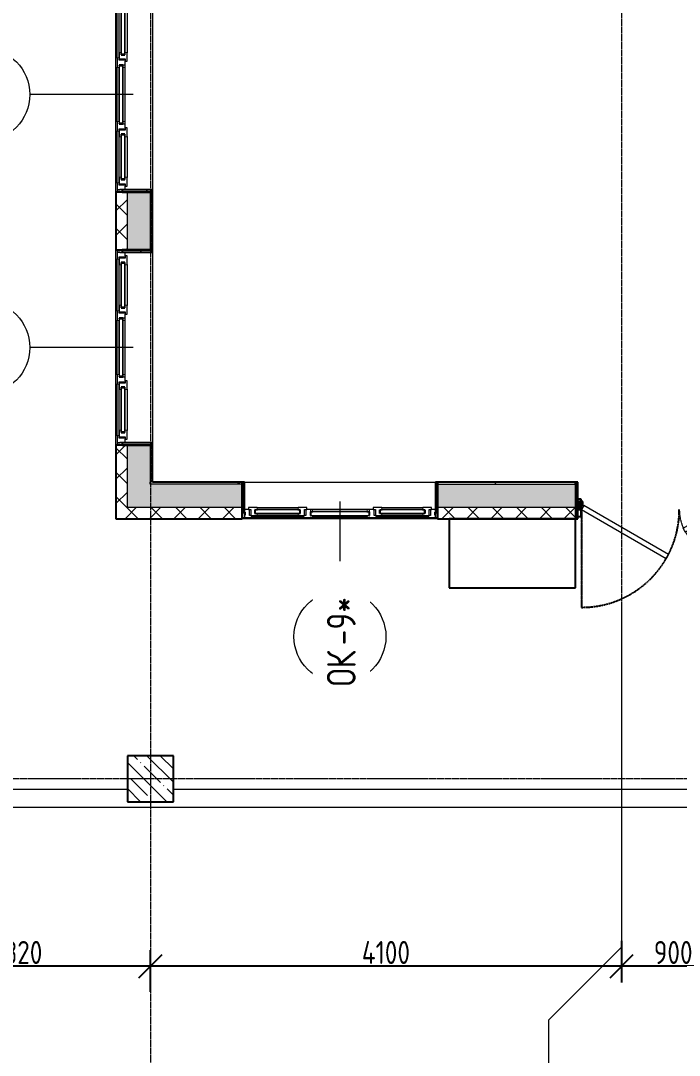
# Model space of a CAD drawing. Header units: millimetres. Extents: x -11854 to 4360091, y -19344 to 4989148.
# Drawn here: x 1549 to 7281, y -2743 to 6255 of the extents above; entities that cross this region are included whole.
import ezdxf

# ---------------------------------------------------------------- set-up
doc = ezdxf.new("R2010")
doc.units = ezdxf.units.MM
doc.linetypes.add('Линия сетки', pattern=[22.225, 12.7, -3.175, 3.175, -3.175])
doc.linetypes.add('Штрих', pattern=[6.35, 3.175, -3.175])
doc.layers.get('0').update_dxf_attribs({"color": 254})
doc.layers.get('Defpoints').update_dxf_attribs({"color": 254})
for name, color, linetype, lineweight in [('A-ANNO-DIMS', 254, 'Continuous', 9), ('A-DOOR', 254, 'Continuous', 9), ('A-DOOR-FRAM', 254, 'Continuous', 18), ('A-GLAZ', 254, 'Continuous', 9), ('A-GLAZ-CWMG', 254, 'Continuous', 9), ('A-GLAZ-IDEN', 254, 'Continuous', 9), ('A-WALL', 254, 'Continuous', 9), ('S-GRID', 254, 'Continuous', 9)]:
    doc.layers.add(name, color=color, linetype=linetype, lineweight=lineweight)
doc.layers.add('кр', color=1, linetype='Continuous')
doc.styles.add('ISOCPEUR', font='isocpeur.ttf', dxfattribs={"width": 0.8, "height": 200})
doc.styles.add('ISOCPEUR_1', font='isocpeur.ttf', dxfattribs={"width": 0.8, "height": 250})
doc.dimstyles.new('2_0_мм_ISOCPEUR_1', dxfattribs={"dimscale": 304.8, "dimtxt": 199.196235, "dimasz": 0.656168, "dimexe": 0.459318, "dimexo": 0.625, "dimgap": 0.065617, "dimtad": 1, "dimdec": 0, "dimtxsty": 'ISOCPEUR', "dimblk1": 'OBLIQUE', "dimblk2": 'OBLIQUE', "dimsah": 1, "dimcen": 2.5, "dimdle": 0.164042, "dimazin": 3, "dimtfac": 1, "dimtix": 1, "dimtmove": 1, "dimatfit": 3, "dimfxl": 0.787402, "dimfxlon": 1, "dimtvp": 1, "dimarcsym": 2})
pattern_1 = [(135, (23409.34, 513535.32), (-106.066017, -106.066017), []), (225, (23409.34, 513535.32), (106.066017, -106.066017), [])]
pattern_2 = [(140, (23409.34, 513535.3), (63.7558, 728.7365), [76.2, -838.2]), (85, (23409.34, 513535.3), (-764.2276, -140.9716), [60.96, -670.56]), (190.451, (23414.65, 513596.05), (-700.46675, 587.77), [64.76, -712.36]), (136.184, (23206.1, 513535.3), (168.171, 1084.3162), [114.3, -1257.3]), (186.636, (23220.2, 513625.7), (-989.7098, 949.61), [97.14, -1068.54]), (81.184, (23206.1, 513535.3), (-989.7012, 949.6206), [91.44, -1005.84]), (111, (23256.94, 513636.9), (409.0606, 606.4579), [76.2, -838.2]), (56, (23256.94, 513636.9), (-736.7529, 247.2083), [60.96, -670.56]), (161.451, (23291, 513687.46), (-327.6855, 853.66825), [64.76, -712.36]), (127.5, (23409.34, 513535.32), (-338.22012, 12.3547), [6.706, -655.726, 6.706, -674.014, -673.1]), (127.5, (23409.34, 513535.32), (-338.22012, 12.3547), [-1343.152, 6.706, -666.394]), (97.5, (23409.34, 513535.32), (-400.72213, 267.27887), [6.706, -381.406, 6.706, -640.486, -256.54]), (97.5, (23409.34, 513535.32), (-400.72213, 267.27887), [-1035.304, 6.706, -249.834]), (57.5, (23409.34, 513308.76), (22.91534, 542.36333), [6.706, -247.294, 6.706, -1837.334]), (57.5, (23409.34, 513308.76), (22.91534, 542.36333), [-260.706, -785.774, 6.706, -1044.854]), (47.5, (23409.34, 513207.16), (-101.7071, 592.51696), [6.706, -323.494, 6.706, -1266.342]), (47.5, (23409.34, 513207.16), (-101.7071, 592.51696), [-336.906, -519.582, 6.706, -740.054])]
pattern_3 = [(90, (23409.34, 513535.32), (-101.6, 406.4), [33.528, -271.272, 33.528, -271.272, -1625.6]), (90, (23409.34, 513535.32), (-101.6, 406.4), [-609.6, 33.528, -576.072, 33.528, -271.272, -711.2]), (90, (23409.34, 513535.32), (-101.6, 406.4), [-1524, 33.528, -169.672, 33.528, -474.472]), (210, (23358.54, 513687.72), (-301.152724, -291.188181), [33.528, -271.272, 33.528, -1896.872]), (210, (23358.54, 513687.72), (-301.152724, -291.188181), [-338.328, -271.272, 33.528, -576.072, -1016]), (210, (23358.54, 513687.72), (-301.152724, -291.188181), [-1219.2, 33.528, -271.272, 33.528, -677.672]), (210, (23358.54, 513687.72), (-301.152724, -291.188181), [-1557.528, -169.672, 33.528, -474.472]), (330, (23155.34, 513738.52), (402.752724, -115.211819), [33.528, -271.272, 33.528, -1896.872]), (330, (23155.34, 513738.52), (402.752724, -115.211819), [-338.328, -271.272, 33.528, -576.072, -1016]), (330, (23155.34, 513738.52), (402.752724, -115.211819), [-1219.2, 33.528, -271.272, 33.528, -677.672]), (330, (23155.34, 513738.52), (402.752724, -115.211819), [-1557.528, -169.672, 33.528, -474.472])]

# ---------------------------------------------------------------- blocks, each defined once
blk = doc.blocks.new('BIMLIB_Окно_Трехстворчатое_Wintech_СФрамугойСнизу_ГОСТ30674-99 - 1700Х1800-7434254-1Г')
at = {"layer": 'A-GLAZ'}
for p, q in [((-705, 140), (-725, 140)), ((-705, 95), (-705, 140)), ((-644.8, 140), (-190.9, 140)), ((-193.7, 123.5), (-642, 123.5)), ((-596.8, 121.5), (-238.9, 121.5)), ((-594, 105), (-241.7, 105)), ((-112.5, 140), (362.5, 140)), ((359.7, 123.5), (-109.7, 123.5)), ((440.9, 140), (894.8, 140)), ((892, 123.5), (443.7, 123.5)), ((488.9, 121.5), (846.8, 121.5)), ((491.7, 105), (844, 105)), ((975, 140), (955, 140)), ((955, 140), (955, 95)), ((-238.9, 51.5), (-596.8, 51.5)), ((-594, 69), (-241.7, 69)), ((-112.5, 70), (362.5, 70)), ((-109.7, 87.5), (359.7, 87.5)), ((846.8, 51.5), (488.9, 51.5)), ((491.7, 69), (844, 69))]:
    blk.add_line(p, q, dxfattribs=at)
at = {"layer": 'A-GLAZ', "lineweight": 18}
for p, q in [((-705, 140), (-705, 117)), ((-644.8, 140), (-705, 140)), ((-705, 117), (-699.5, 117)), ((-699.5, 93), (-705, 93)), ((-699.5, 117), (-699.5, 93)), ((-663, 70), (-663, 121.5)), ((-663, 121.5), (-651, 121.5)), ((-596.8, 121.5), (-651, 121.5)), ((-651, 121.5), (-651, 70)), ((-642, 123.5), (-644.8, 140)), ((-642, 121.5), (-642, 123.5)), ((-615, 71), (-615, 103)), ((-615, 103), (-594, 103)), ((-223.2, 103), (-612.5, 103)), ((-612.5, 103), (-612.5, 71)), ((-594, 105), (-596.8, 121.5)), ((-594, 103), (-594, 105)), ((-238.9, 121.5), (-241.7, 105)), ((-241.7, 105), (-241.7, 103)), ((-241.7, 103), (-220.7, 103)), ((-184.7, 121.5), (-238.9, 121.5)), ((-223.2, 71), (-223.2, 103)), ((-220.7, 103), (-220.7, 71)), ((-190.9, 140), (-193.7, 123.5)), ((-193.7, 123.5), (-193.7, 121.5)), ((-112.5, 140), (-190.9, 140)), ((-184.7, 70), (-184.7, 121.5)), ((-184.7, 121.5), (-172.7, 121.5)), ((-172.7, 121.5), (-172.7, 70)), ((378.2, 121.5), (-128.2, 121.5)), ((-128.2, 121.5), (-128.2, 89.5)), ((-109.7, 123.5), (-112.5, 140)), ((-109.7, 121.5), (-109.7, 123.5)), ((362.5, 140), (359.7, 123.5)), ((359.7, 123.5), (359.7, 121.5)), ((440.9, 140), (362.5, 140)), ((378.2, 89.5), (378.2, 121.5)), ((422.7, 70), (422.7, 121.5)), ((422.7, 121.5), (434.7, 121.5)), ((488.9, 121.5), (434.7, 121.5)), ((434.7, 121.5), (434.7, 70)), ((443.7, 123.5), (440.9, 140)), ((443.7, 121.5), (443.7, 123.5)), ((470.7, 71), (470.7, 103)), ((470.7, 103), (491.7, 103)), ((862.5, 103), (473.2, 103)), ((473.2, 103), (473.2, 71)), ((491.7, 105), (488.9, 121.5)), ((491.7, 103), (491.7, 105)), ((846.8, 121.5), (844, 105)), ((844, 105), (844, 103)), ((844, 103), (865, 103)), ((901, 121.5), (846.8, 121.5)), ((862.5, 71), (862.5, 103)), ((865, 103), (865, 71)), ((894.8, 140), (892, 123.5)), ((892, 123.5), (892, 121.5)), ((955, 140), (894.8, 140)), ((901, 70), (901, 121.5)), ((901, 121.5), (913, 121.5)), ((913, 121.5), (913, 70)), ((949.5, 93), (949.5, 117)), ((949.5, 117), (955, 117)), ((955, 93), (949.5, 93)), ((955, 117), (955, 140)), ((-705, 70), (-671, 70)), ((-671, 70), (-671, 51.5)), ((-651, 70), (-671, 70)), ((-671, 51.5), (-596.8, 51.5)), ((-594, 71), (-615, 71)), ((-612.5, 71), (-223.2, 71)), ((-596.8, 51.5), (-594, 69)), ((-594, 69), (-594, 71)), ((-220.7, 71), (-241.7, 71)), ((-241.7, 71), (-241.7, 69)), ((-241.7, 69), (-238.9, 51.5)), ((-238.9, 51.5), (-164.7, 51.5)), ((-164.7, 70), (-184.7, 70)), ((-164.7, 51.5), (-164.7, 70)), ((-164.7, 70), (-130.7, 70)), ((-109.7, 89.5), (-130.7, 89.5)), ((-130.7, 89.5), (-130.7, 70)), ((-130.7, 70), (-112.5, 70)), ((-128.2, 89.5), (378.2, 89.5)), ((-112.5, 70), (-109.7, 87.5)), ((-109.7, 87.5), (-109.7, 89.5)), ((359.7, 89.5), (359.7, 87.5)), ((380.7, 89.5), (359.7, 89.5)), ((359.7, 87.5), (362.5, 70)), ((362.5, 70), (380.7, 70)), ((380.7, 70), (380.7, 89.5)), ((380.7, 70), (414.7, 70)), ((414.7, 70), (414.7, 51.5)), ((434.7, 70), (414.7, 70)), ((414.7, 51.5), (488.9, 51.5)), ((491.7, 71), (470.7, 71)), ((473.2, 71), (862.5, 71)), ((488.9, 51.5), (491.7, 69)), ((491.7, 69), (491.7, 71)), ((865, 71), (844, 71)), ((844, 71), (844, 69)), ((844, 69), (846.8, 51.5)), ((846.8, 51.5), (921, 51.5)), ((921, 70), (901, 70)), ((921, 51.5), (921, 70)), ((921, 70), (955, 70))]:
    blk.add_line(p, q, dxfattribs=at)
at = {"layer": 'A-GLAZ', "lineweight": 25}
for p, q in [((-615, 103), (-615, 71)), ((-612.5, 103), (-615, 103)), ((-612.5, 71), (-612.5, 103)), ((-220.7, 103), (-223.2, 103)), ((-223.2, 103), (-223.2, 71)), ((-220.7, 71), (-220.7, 103)), ((-128.2, 121.5), (-130.7, 121.5)), ((-130.7, 121.5), (-130.7, 89.5)), ((-128.2, 89.5), (-128.2, 121.5)), ((378.2, 121.5), (378.2, 89.5)), ((380.7, 121.5), (378.2, 121.5)), ((380.7, 89.5), (380.7, 121.5)), ((470.7, 103), (470.7, 71)), ((473.2, 103), (470.7, 103)), ((473.2, 71), (473.2, 103)), ((865, 103), (862.5, 103)), ((862.5, 103), (862.5, 71)), ((865, 71), (865, 103)), ((-615, 71), (-612.5, 71)), ((-223.2, 71), (-220.7, 71)), ((-130.7, 89.5), (-128.2, 89.5)), ((378.2, 89.5), (380.7, 89.5)), ((470.7, 71), (473.2, 71)), ((862.5, 71), (865, 71))]:
    blk.add_line(p, q, dxfattribs=at)
blk = doc.blocks.new('BIMLIB_Окно_Трехстворчатое_Wintech_СФрамугойСнизу_ГОСТ30674-99 - 1700Х1800-7434497-1Г')
at = {"layer": 'A-GLAZ'}
for p, q in [((-705, 140), (-725, 140)), ((-705, 95), (-705, 140)), ((-644.8, 140), (-190.9, 140)), ((-193.7, 123.5), (-642, 123.5)), ((-596.8, 121.5), (-238.9, 121.5)), ((-594, 105), (-241.7, 105)), ((-112.5, 140), (362.5, 140)), ((359.7, 123.5), (-109.7, 123.5)), ((440.9, 140), (894.8, 140)), ((892, 123.5), (443.7, 123.5)), ((488.9, 121.5), (846.8, 121.5)), ((491.7, 105), (844, 105)), ((975, 140), (955, 140)), ((955, 140), (955, 95)), ((-238.9, 51.5), (-596.8, 51.5)), ((-594, 69), (-241.7, 69)), ((-112.5, 70), (362.5, 70)), ((-109.7, 87.5), (359.7, 87.5)), ((846.8, 51.5), (488.9, 51.5)), ((491.7, 69), (844, 69))]:
    blk.add_line(p, q, dxfattribs=at)
at = {"layer": 'A-GLAZ', "lineweight": 18}
for p, q in [((-705, 140), (-705, 117)), ((-644.8, 140), (-705, 140)), ((-705, 117), (-699.5, 117)), ((-699.5, 93), (-705, 93)), ((-699.5, 117), (-699.5, 93)), ((-663, 70), (-663, 121.5)), ((-663, 121.5), (-651, 121.5)), ((-596.8, 121.5), (-651, 121.5)), ((-651, 121.5), (-651, 70)), ((-642, 123.5), (-644.8, 140)), ((-642, 121.5), (-642, 123.5)), ((-615, 71), (-615, 103)), ((-615, 103), (-594, 103)), ((-223.2, 103), (-612.5, 103)), ((-612.5, 103), (-612.5, 71)), ((-594, 105), (-596.8, 121.5)), ((-594, 103), (-594, 105)), ((-238.9, 121.5), (-241.7, 105)), ((-241.7, 105), (-241.7, 103)), ((-241.7, 103), (-220.7, 103)), ((-184.7, 121.5), (-238.9, 121.5)), ((-223.2, 71), (-223.2, 103)), ((-220.7, 103), (-220.7, 71)), ((-190.9, 140), (-193.7, 123.5)), ((-193.7, 123.5), (-193.7, 121.5)), ((-112.5, 140), (-190.9, 140)), ((-184.7, 70), (-184.7, 121.5)), ((-184.7, 121.5), (-172.7, 121.5)), ((-172.7, 121.5), (-172.7, 70)), ((378.2, 121.5), (-128.2, 121.5)), ((-128.2, 121.5), (-128.2, 89.5)), ((-109.7, 123.5), (-112.5, 140)), ((-109.7, 121.5), (-109.7, 123.5)), ((362.5, 140), (359.7, 123.5)), ((359.7, 123.5), (359.7, 121.5)), ((440.9, 140), (362.5, 140)), ((378.2, 89.5), (378.2, 121.5)), ((422.7, 70), (422.7, 121.5)), ((422.7, 121.5), (434.7, 121.5)), ((488.9, 121.5), (434.7, 121.5)), ((434.7, 121.5), (434.7, 70)), ((443.7, 123.5), (440.9, 140)), ((443.7, 121.5), (443.7, 123.5)), ((470.7, 71), (470.7, 103)), ((470.7, 103), (491.7, 103)), ((862.5, 103), (473.2, 103)), ((473.2, 103), (473.2, 71)), ((491.7, 105), (488.9, 121.5)), ((491.7, 103), (491.7, 105)), ((846.8, 121.5), (844, 105)), ((844, 105), (844, 103)), ((844, 103), (865, 103)), ((901, 121.5), (846.8, 121.5)), ((862.5, 71), (862.5, 103)), ((865, 103), (865, 71)), ((894.8, 140), (892, 123.5)), ((892, 123.5), (892, 121.5)), ((955, 140), (894.8, 140)), ((901, 70), (901, 121.5)), ((901, 121.5), (913, 121.5)), ((913, 121.5), (913, 70)), ((949.5, 93), (949.5, 117)), ((949.5, 117), (955, 117)), ((955, 93), (949.5, 93)), ((955, 117), (955, 140)), ((-705, 70), (-671, 70)), ((-671, 70), (-671, 51.5)), ((-651, 70), (-671, 70)), ((-671, 51.5), (-596.8, 51.5)), ((-594, 71), (-615, 71)), ((-612.5, 71), (-223.2, 71)), ((-596.8, 51.5), (-594, 69)), ((-594, 69), (-594, 71)), ((-220.7, 71), (-241.7, 71)), ((-241.7, 71), (-241.7, 69)), ((-241.7, 69), (-238.9, 51.5)), ((-238.9, 51.5), (-164.7, 51.5)), ((-164.7, 70), (-184.7, 70)), ((-164.7, 51.5), (-164.7, 70)), ((-164.7, 70), (-130.7, 70)), ((-109.7, 89.5), (-130.7, 89.5)), ((-130.7, 89.5), (-130.7, 70)), ((-130.7, 70), (-112.5, 70)), ((-128.2, 89.5), (378.2, 89.5)), ((-112.5, 70), (-109.7, 87.5)), ((-109.7, 87.5), (-109.7, 89.5)), ((359.7, 89.5), (359.7, 87.5)), ((380.7, 89.5), (359.7, 89.5)), ((359.7, 87.5), (362.5, 70)), ((362.5, 70), (380.7, 70)), ((380.7, 70), (380.7, 89.5)), ((380.7, 70), (414.7, 70)), ((414.7, 70), (414.7, 51.5)), ((434.7, 70), (414.7, 70)), ((414.7, 51.5), (488.9, 51.5)), ((491.7, 71), (470.7, 71)), ((473.2, 71), (862.5, 71)), ((488.9, 51.5), (491.7, 69)), ((491.7, 69), (491.7, 71)), ((865, 71), (844, 71)), ((844, 71), (844, 69)), ((844, 69), (846.8, 51.5)), ((846.8, 51.5), (921, 51.5)), ((921, 70), (901, 70)), ((921, 51.5), (921, 70)), ((921, 70), (955, 70))]:
    blk.add_line(p, q, dxfattribs=at)
at = {"layer": 'A-GLAZ', "lineweight": 25}
for p, q in [((-615, 103), (-615, 71)), ((-612.5, 103), (-615, 103)), ((-612.5, 71), (-612.5, 103)), ((-220.7, 103), (-223.2, 103)), ((-223.2, 103), (-223.2, 71)), ((-220.7, 71), (-220.7, 103)), ((-128.2, 121.5), (-130.7, 121.5)), ((-130.7, 121.5), (-130.7, 89.5)), ((-128.2, 89.5), (-128.2, 121.5)), ((378.2, 121.5), (378.2, 89.5)), ((380.7, 121.5), (378.2, 121.5)), ((380.7, 89.5), (380.7, 121.5)), ((470.7, 103), (470.7, 71)), ((473.2, 103), (470.7, 103)), ((473.2, 71), (473.2, 103)), ((865, 103), (862.5, 103)), ((862.5, 103), (862.5, 71)), ((865, 71), (865, 103)), ((-615, 71), (-612.5, 71)), ((-223.2, 71), (-220.7, 71)), ((-130.7, 89.5), (-128.2, 89.5)), ((378.2, 89.5), (380.7, 89.5)), ((470.7, 71), (473.2, 71)), ((862.5, 71), (865, 71))]:
    blk.add_line(p, q, dxfattribs=at)
blk = doc.blocks.new('Дверь_Двупольная_внутренняя ПВХ профиль - Дверной блок наружный металлический остекленный ДНМО 22х13 Л _ДЛЯ ВИТРАЖА_-7420208-1Г')
at = {"layer": 'A-DOOR', "linetype": 'Штрих'}
for p, q in [((618, 865), (618, 15)), ((-618, 405), (-618, 15))]:
    blk.add_line(p, q, dxfattribs=at)
at = {"layer": 'A-DOOR'}
for p, q in [((620, 865), (618, 865)), ((-620, 405), (-618, 405)), ((-650, 15), (-630, 15)), ((-650, -55), (-650, 15)), ((-630, 15), (-630, -55)), ((-618, 15), (-620, 15)), ((618, 15), (620, 15)), ((650, 15), (630, 15)), ((630, 15), (630, -55)), ((650, -55), (650, 15)), ((-630, -55), (-650, -55)), ((630, -55), (650, -55))]:
    blk.add_line(p, q, dxfattribs=at)
at = {"layer": 'A-DOOR', "linetype": 'Штрих', "lineweight": 18}
for p, q in [((620, 15), (620, 865)), ((-620, 15), (-620, 405))]:
    blk.add_line(p, q, dxfattribs=at)
at = {"layer": 'A-DOOR', "lineweight": 18}
for p, q in [((-116.1, 440), (-136.1, 405.4)), ((-136.1, 405.4), (600, -19.6)), ((620, 15), (-116.1, 440)), ((-620, 15), (-282.3, 210)), ((-282.3, 210), (-262.3, 175.4)), ((-262.3, 175.4), (-600, -19.6)), ((-600, -19.6), (-620, 15)), ((600, -19.6), (620, 15))]:
    blk.add_line(p, q, dxfattribs=at)
at = {"layer": 'A-DOOR', "linetype": 'Штрих'}
for centre, radius, start, end in [((620, 15), 850, 90, 180), ((-620, 15), 390, 360, 90)]:
    blk.add_arc(centre, radius, start, end, dxfattribs=at)
at = {"layer": 'A-DOOR-FRAM'}
for p, q in [((-630, 15), (-620, 15)), ((-630, -55), (-630, 15)), ((-620, 15), (-620, -25)), ((630, 15), (620, 15)), ((620, 15), (620, -25)), ((630, -55), (630, 15)), ((-610, -55), (-630, -55)), ((-620, -25), (-610, -25)), ((-610, -25), (-610, -55)), ((620, -25), (610, -25)), ((610, -25), (610, -55)), ((610, -55), (630, -55))]:
    blk.add_line(p, q, dxfattribs=at)
blk = doc.blocks.new('Прямоугольный импост - 50 x 150 мм-7420236-1Г')
at = {"layer": 'A-GLAZ-CWMG', "lineweight": 25}
for p, q in [((0, 75), (-50, 75)), ((-50, 75), (-50, 15)), ((0, -75), (0, 75)), ((-50, -55), (-50, -75)), ((-50, -75), (0, -75))]:
    blk.add_line(p, q, dxfattribs=at)
blk = doc.blocks.new('_Oblique')
at = {"color": 0, "linetype": 'ByBlock', "lineweight": -2}
blk.add_line((-0.5, -0.5), (0.5, 0.5), dxfattribs=at)
blk = doc.blocks.new('*D765')
at = {"layer": 'A-ANNO-DIMS', "color": 0, "lineweight": -2, "transparency": 16777216}
for p, q in [((6777.6, -1748.3), (6777.6, -2109.2)), ((7677.6, -2190.2), (7677.6, -1829.2)), ((7727.6, -1969.2), (6727.6, -1969.2))]:
    blk.add_line(p, q, dxfattribs=at)
at = {"layer": 'Defpoints', "color": 0, "transparency": 16777216}
for p in [(6777.6, -1729.2), (6777.6, -1969.2), (7677.6, -2209.2)]:
    blk.add_point(p, dxfattribs=at)
at = {"layer": 'A-ANNO-DIMS', "color": 0, "lineweight": -2, "transparency": 16777216, "xscale": 200, "yscale": 200, "zscale": 200, "rotation": 180}
blk.add_blockref('_Oblique', (6777.6, -1969.2), dxfattribs=at)
at = {"layer": 'A-ANNO-DIMS', "color": 0, "lineweight": -2, "transparency": 16777216, "xscale": 200, "yscale": 200, "zscale": 200}
blk.add_blockref('_Oblique', (7677.6, -1969.2), dxfattribs=at)
at = {"layer": 'A-ANNO-DIMS', "color": 0, "transparency": 16777216, "insert": (7227.6, -1849.2), "char_height": 200, "width": 399.925, "attachment_point": 5, "style": 'ISOCPEUR'}
blk.add_mtext('\\A1;900', dxfattribs=at)
blk = doc.blocks.new('*D766')
at = {"layer": 'A-ANNO-DIMS', "color": 0, "lineweight": -2, "transparency": 16777216}
for p, q in [((6777.6, -1748.3), (6777.6, -2109.2)), ((2677.6, -2190.2), (2677.6, -1829.2)), ((6827.6, -1969.2), (2627.6, -1969.2))]:
    blk.add_line(p, q, dxfattribs=at)
at = {"layer": 'Defpoints', "color": 0, "transparency": 16777216}
for p in [(6777.6, -1729.2), (2677.6, -1969.2), (2677.6, -2209.2)]:
    blk.add_point(p, dxfattribs=at)
at = {"layer": 'A-ANNO-DIMS', "color": 0, "lineweight": -2, "transparency": 16777216, "xscale": 200, "yscale": 200, "zscale": 200, "rotation": 180}
blk.add_blockref('_Oblique', (2677.6, -1969.2), dxfattribs=at)
at = {"layer": 'A-ANNO-DIMS', "color": 0, "lineweight": -2, "transparency": 16777216, "xscale": 200, "yscale": 200, "zscale": 200}
blk.add_blockref('_Oblique', (6777.6, -1969.2), dxfattribs=at)
at = {"layer": 'A-ANNO-DIMS', "color": 0, "transparency": 16777216, "insert": (4727.6, -1849.2), "char_height": 200, "width": 514.846, "attachment_point": 5, "style": 'ISOCPEUR'}
blk.add_mtext('\\A1;4100', dxfattribs=at)
blk = doc.blocks.new('*D767')
at = {"layer": 'A-ANNO-DIMS', "color": 0, "lineweight": -2, "transparency": 16777216}
for p, q in [((357.6, -2190.2), (357.6, -1829.2)), ((2677.6, -2190.2), (2677.6, -1829.2)), ((2727.6, -1969.2), (307.6, -1969.2))]:
    blk.add_line(p, q, dxfattribs=at)
at = {"layer": 'Defpoints', "color": 0, "transparency": 16777216}
for p in [(357.6, -1969.2), (357.6, -2209.2), (2677.6, -2209.2)]:
    blk.add_point(p, dxfattribs=at)
at = {"layer": 'A-ANNO-DIMS', "color": 0, "lineweight": -2, "transparency": 16777216, "xscale": 200, "yscale": 200, "zscale": 200, "rotation": 180}
blk.add_blockref('_Oblique', (357.6, -1969.2), dxfattribs=at)
at = {"layer": 'A-ANNO-DIMS', "color": 0, "lineweight": -2, "transparency": 16777216, "xscale": 200, "yscale": 200, "zscale": 200}
blk.add_blockref('_Oblique', (2677.6, -1969.2), dxfattribs=at)
at = {"layer": 'A-ANNO-DIMS', "color": 0, "transparency": 16777216, "insert": (1517.6, -1849.2), "char_height": 200, "width": 533.233, "attachment_point": 5, "style": 'ISOCPEUR'}
blk.add_mtext('\\A1;2320', dxfattribs=at)
blk = doc.blocks.new('Марка окна - Марка окна-2857-1Г')
at = {"layer": 'A-GLAZ-IDEN'}
blk.add_circle((0, 0), 4.001, dxfattribs=at)

msp = doc.modelspace()

# ---------------------------------------------------------------- hatches: boundary and pattern name
at = {"layer": 'A-WALL'}
h = msp.add_hatch(dxfattribs=at)
h.set_pattern_fill('FP_3', color=8, angle=90, style=0, pattern_type=2)
h.set_pattern_definition(pattern_1)
h.paths.add_polyline_path([(2477.6, 10042.4), (2377.6, 10042.4), (2377.6, 8952.4), (2477.6, 8952.4), (2477.6, 10033.3)])
h.paths.add_polyline_path([(2477.6, 20402.4), (2377.6, 20402.4), (2377.6, 19452.4), (2477.6, 19452.4), (2477.6, 20055.1)])
h.paths.add_polyline_path([(2477.6, 25582.4), (2477.6, 25982.4), (2377.6, 25982.4), (2377.6, 25022), (2477.6, 25022), (2477.6, 25182.4)])
h.paths.add_polyline_path([(2477.6, 6862.4), (2477.6, 7252.4), (2377.6, 7252.4), (2377.6, 6462.4), (2477.6, 6462.4)])
h.paths.add_polyline_path([(2477.6, 15222.4), (2377.6, 15222.4), (2377.6, 13942.4), (2477.6, 13942.4), (2477.6, 14822.4)])
h.paths.add_polyline_path([(2477.6, 22102.4), (2477.6, 22872), (2377.6, 22872), (2377.6, 22102.4)])
h.paths.add_polyline_path([(2477.6, 17549.6), (2477.6, 17752.4), (2377.6, 17752.4), (2377.6, 17372.4), (2477.6, 17372.4)])
h.paths.add_polyline_path([(2477.6, 12242.4), (2377.6, 12242.4), (2377.6, 11742.4), (2477.6, 11742.4), (2477.6, 12180.8)])
h.paths.add_polyline_path([(2477.6, 2222.4), (2477.6, 2562.4), (2377.6, 2562.4), (2377.6, 2022.4), (2477.6, 2022.4), (2477.6, 2159)])
h.paths.add_polyline_path([(2477.6, 4762.4), (2377.6, 4762.4), (2377.6, 4262.4), (2477.6, 4262.4), (2477.6, 4664.4)])
h = msp.add_hatch(dxfattribs=at)
h.set_pattern_fill('FP_2', color=8, angle=90, style=0, pattern_type=2)
h.set_pattern_definition(pattern_2)
h.paths.add_polyline_path([(2677.6, 22872), (2477.6, 22872), (2477.6, 22102.4), (2677.6, 22102.4)])
h.paths.add_polyline_path([(2677.6, 20002.4), (2477.6, 20002.4), (2477.6, 19452.4), (2677.6, 19452.4)])
h.paths.add_polyline_path([(2677.6, 25022), (2677.6, 25182.4), (2477.6, 25182.4), (2477.6, 25022), (2527.8, 25022)])
h.paths.add_polyline_path([(2677.6, 25782.4), (2477.6, 25782.4), (2477.6, 25582.4), (2677.6, 25582.4), (2677.6, 25602.4)])
h.paths.add_polyline_path([(2677.6, 14822.4), (2477.6, 14822.4), (2477.6, 13942.4), (2677.6, 13942.4)])
h.paths.add_polyline_path([(2677.6, 17752.4), (2477.6, 17752.4), (2477.6, 17372.4), (2677.6, 17372.4)])
h.paths.add_polyline_path([(2677.6, 6882.4), (2677.6, 7252.4), (2477.6, 7252.4), (2477.6, 6862.4), (2677.6, 6862.4)])
h.paths.add_polyline_path([(2677.6, 4262.4), (2677.6, 4762.4), (2477.6, 4762.4), (2477.6, 4262.4), (2527.8, 4262.4)])
h.paths.add_polyline_path([(2677.6, 11742.4), (2677.6, 12242.4), (2477.6, 12242.4), (2477.6, 11742.4), (2527.8, 11742.4)])
h.paths.add_polyline_path([(2677.6, 9642.4), (2477.6, 9642.4), (2477.6, 8952.4), (2677.6, 8952.4)])
h.paths.add_polyline_path([(2677.6, 2222.4), (2677.6, 2562.4), (2477.6, 2562.4), (2477.6, 2222.4), (2527.8, 2222.4)])
h = msp.add_hatch(dxfattribs=at)
h.set_pattern_fill('FP_4', color=8, angle=90, style=0, pattern_type=2)
h.set_pattern_definition(pattern_3)
h.paths.add_polyline_path([(2697.6, 4782.4), (2432.6, 4782.4), (2432.6, 4762.4), (2697.6, 4762.4)])
h = msp.add_hatch(dxfattribs=at)
h.set_pattern_fill('FP_4', color=8, angle=90, style=0, pattern_type=2)
h.set_pattern_definition(pattern_3)
h.paths.add_polyline_path([(2697.6, 2562.4), (2677.6, 2562.4), (2677.6, 2242.4), (2697.6, 2242.4)])
h.paths.add_polyline_path([(2697.6, 4306.5), (2697.6, 4762.4), (2677.6, 4762.4), (2677.6, 4262.4), (2697.6, 4262.4)])
h = msp.add_hatch(dxfattribs=at)
h.set_pattern_fill('FP_4', color=8, angle=90, style=0, pattern_type=2)
h.set_pattern_definition(pattern_3)
h.paths.add_polyline_path([(2697.6, 4242.4), (2697.6, 4262.4), (2432.6, 4262.4), (2432.6, 4242.4), (2527.8, 4242.4)])
h = msp.add_hatch(dxfattribs=at)
h.set_pattern_fill('FP_2', color=8, angle=90, style=0, pattern_type=2)
h.set_pattern_definition(pattern_2)
h.paths.add_polyline_path([(21842.6, 2222.4), (20327.6, 2222.4), (20327.6, 2022.4), (21842.6, 2022.4)])
h.paths.add_polyline_path([(19027.6, 2022.4), (19027.6, 2222.4), (17677.6, 2222.4), (17677.6, 2022.4)])
h.paths.add_polyline_path([(15527.6, 2222.4), (14327.6, 2222.4), (14327.6, 2022.4), (15527.6, 2022.4)])
h.paths.add_polyline_path([(12627.6, 2222.4), (11427.6, 2222.4), (11427.6, 2022.4), (12627.6, 2022.4), (12627.6, 2159)])
h.paths.add_polyline_path([(9727.6, 2022.4), (9727.6, 2222.4), (8527.6, 2222.4), (8527.6, 2022.4), (9649.7, 2022.4)])
h.paths.add_polyline_path([(6377.6, 2222.4), (5177.6, 2222.4), (5177.6, 2022.4), (6377.6, 2022.4)])
h.paths.add_polyline_path([(3477.6, 2222.4), (2477.6, 2222.4), (2477.6, 2022.4), (3477.6, 2022.4), (3477.6, 2159)])
h = msp.add_hatch(dxfattribs=at)
h.set_pattern_fill('FP_4', color=8, angle=90, style=0, pattern_type=2)
h.set_pattern_definition(pattern_3)
h.paths.add_polyline_path([(11522.6, 2222.4), (11522.6, 2242.4), (11427.6, 2242.4), (11427.6, 2222.4)])
h.paths.add_polyline_path([(9727.6, 2222.4), (9727.6, 2242.4), (8527.6, 2242.4), (8527.6, 2222.4), (9230.8, 2222.4)])
h.paths.add_polyline_path([(6377.6, 2242.4), (5177.6, 2242.4), (5177.6, 2222.4), (6377.6, 2222.4)])
h.paths.add_polyline_path([(3477.6, 2222.4), (3477.6, 2242.4), (2677.6, 2242.4), (2677.6, 2222.4), (3365.6, 2222.4)])
h = msp.add_hatch(dxfattribs=at)
h.set_pattern_fill('FP_4', color=8, angle=90, style=0, pattern_type=2)
h.set_pattern_definition(pattern_3)
h.paths.add_polyline_path([(3497.6, 2159), (3497.6, 2242.4), (3477.6, 2242.4), (3477.6, 1977.4), (3497.6, 1977.4)])
h = msp.add_hatch(dxfattribs=at)
h.set_pattern_fill('FP_4', color=8, angle=90, style=0, pattern_type=2)
h.set_pattern_definition(pattern_3)
h.paths.add_polyline_path([(5177.6, 2242.4), (5157.6, 2242.4), (5157.6, 1977.4), (5177.6, 1977.4), (5177.6, 2159)])
h = msp.add_hatch(dxfattribs=at)
h.set_pattern_fill('FP_3', color=8, angle=90, style=0, pattern_type=2)
h.set_pattern_definition(pattern_1)
h.paths.add_polyline_path([(21842.6, 2022.4), (20327.6, 2022.4), (20327.6, 1922.4), (21842.6, 1922.4)])
h.paths.add_polyline_path([(19027.6, 2022.4), (17677.6, 2022.4), (17677.6, 1922.4), (19027.6, 1922.4), (19027.6, 1992.4)])
h.paths.add_polyline_path([(15527.6, 2022.4), (14327.6, 2022.4), (14327.6, 1922.4), (15527.6, 1922.4)])
h.paths.add_polyline_path([(12627.6, 2022.4), (11427.6, 2022.4), (11427.6, 1922.4), (12627.6, 1922.4), (12627.6, 1980)])
h.paths.add_polyline_path([(9727.6, 1980), (9727.6, 2022.4), (8527.6, 2022.4), (8527.6, 1922.4), (9727.6, 1922.4)])
h.paths.add_polyline_path([(6377.6, 1922.4), (6377.6, 2022.4), (5177.6, 2022.4), (5177.6, 1922.4), (5879.3, 1922.4)])
h.paths.add_polyline_path([(3477.6, 2022.4), (2377.6, 2022.4), (2377.6, 1922.4), (3477.6, 1922.4)])
h = msp.add_hatch(dxfattribs=at)
h.set_pattern_fill('FP_1', color=8, angle=90, style=0, pattern_type=2)
h.set_pattern_definition([(135, (23409.34, 513535.32), (-114.049253, -114.049253), []), (135, (23409.34, 513649.37), (-114.049253, -114.049253), [201.612, -40.322, 3.353, -36.97])])
h.paths.add_polyline_path([(2877.6, -137.6), (2477.6, -137.6), (2477.6, -537.6), (2877.6, -537.6)])

# ---------------------------------------------------------------- linework, layer by layer
at = {"layer": 'A-GLAZ-IDEN', "color": 8}
for p, q in [((2527.6, 5612.4), (1629, 5611.5)), ((2527.6, 3412.4), (1629, 3411.5)), ((4327.6, 2072.4), (4327.6, 1328.2))]:
    msp.add_line(p, q, dxfattribs=at)
at = {"layer": 'A-WALL', "color": 8}
for p, q in [((2377.6, 4762.4), (2377.6, 6462.4)), ((2697.6, 6442.4), (2697.6, 4782.4)), ((2477.6, 4262.4), (2477.6, 4762.4)), ((2677.6, 4262.4), (2677.6, 4762.4)), ((2377.6, 2562.4), (2377.6, 4262.4)), ((2697.6, 4242.4), (2697.6, 2582.4)), ((2477.6, 2022.4), (2477.6, 2562.4)), ((2677.6, 2242.4), (2677.6, 2562.4)), ((3477.6, 2222.4), (2677.6, 2222.4)), ((3497.6, 2242.4), (5157.6, 2242.4)), ((5177.6, 2222.4), (6377.6, 2222.4)), ((2477.6, 2022.4), (3477.6, 2022.4)), ((5177.6, 2022.4), (6377.6, 2022.4)), ((5177.6, 1922.4), (3477.6, 1922.4)), ((367.6, -427.6), (2477.6, -427.6)), ((2877.6, -427.6), (7477.6, -427.6)), ((24504.3, -587.6), (207.6, -587.6))]:
    msp.add_line(p, q, dxfattribs=at)
at = {"layer": 'A-WALL', "color": 8, "lineweight": 25}
for p, q in [((2697.6, 4782.4), (2432.6, 4782.4)), ((2432.6, 4782.4), (2432.6, 4762.4)), ((2697.6, 4262.4), (2697.6, 4782.4)), ((2377.6, 4762.4), (2377.6, 4262.4)), ((2697.6, 4762.4), (2377.6, 4762.4)), ((2432.6, 4762.4), (2697.6, 4762.4)), ((2377.6, 4262.4), (2697.6, 4262.4)), ((2697.6, 4262.4), (2432.6, 4262.4)), ((2432.6, 4262.4), (2432.6, 4242.4)), ((2432.6, 4242.4), (2697.6, 4242.4)), ((2697.6, 4242.4), (2697.6, 4262.4)), ((2377.6, 2562.4), (2377.6, 1922.4)), ((2697.6, 2562.4), (2377.6, 2562.4)), ((2697.6, 2582.4), (2432.6, 2582.4)), ((2432.6, 2582.4), (2432.6, 2562.4)), ((2432.6, 2562.4), (2697.6, 2562.4)), ((2697.6, 2242.4), (2697.6, 2582.4)), ((2677.6, 2222.4), (2677.6, 2242.4)), ((3477.6, 2242.4), (2697.6, 2242.4)), ((3477.6, 1922.4), (3477.6, 2242.4)), ((3477.6, 2242.4), (3477.6, 1977.4)), ((3497.6, 2242.4), (3477.6, 2242.4)), ((3497.6, 1977.4), (3497.6, 2242.4)), ((5157.6, 2242.4), (5157.6, 1977.4)), ((5177.6, 2242.4), (5157.6, 2242.4)), ((5177.6, 2242.4), (5177.6, 2222.4)), ((5177.6, 1977.4), (5177.6, 2242.4)), ((6397.6, 2242.4), (5177.6, 2242.4)), ((5177.6, 2222.4), (5177.6, 1922.4)), ((6377.6, 2222.4), (6377.6, 2242.4)), ((6377.6, 2242.4), (6377.6, 1922.4)), ((6397.6, 1922.4), (6397.6, 2242.4)), ((2377.6, 1922.4), (3477.6, 1922.4)), ((3477.6, 1977.4), (3497.6, 1977.4)), ((5157.6, 1977.4), (5177.6, 1977.4)), ((5177.6, 1922.4), (6397.6, 1922.4)), ((6377.6, 1922.4), (5277.6, 1922.4)), ((5277.6, 1922.4), (5277.6, 1322.4)), ((6377.6, 1322.4), (6377.6, 1922.4)), ((5277.6, 1322.4), (6377.6, 1322.4)), ((2877.6, -137.6), (2477.6, -137.6)), ((2477.6, -137.6), (2477.6, -537.6)), ((2877.6, -537.6), (2877.6, -137.6)), ((2477.6, -537.6), (2877.6, -537.6))]:
    msp.add_line(p, q, dxfattribs=at)
at = {"layer": 'S-GRID', "color": 8, "linetype": 'Линия сетки'}
for p, q in [((2677.6, 26262.8), (2677.6, -3072.9)), ((6777.6, 25830), (6777.6, -1802.9)), ((26162.5, -337.6), (-3854.1, -337.6))]:
    msp.add_line(p, q, dxfattribs=at)
at = {"layer": 'S-GRID', "color": 8}
for p, q in [((6777.6, -1802.9), (6142.6, -2437.9)), ((6142.6, -2437.9), (6142.6, -3072.9))]:
    msp.add_line(p, q, dxfattribs=at)
at = {"layer": 'кр', "color": 8}
for p, q in [((6420.8, 2072.4), (6400.8, 2072.4)), ((6400.8, 2072.4), (6400.8, 2002.4)), ((6420.8, 2072.4), (6420.8, 2002.4)), ((6440.8, 2072.4), (6420.8, 2072.4)), ((6420.8, 2002.4), (6420.8, 2072.4)), ((6440.8, 2042.4), (6440.8, 2072.4)), ((6400.8, 2002.4), (6420.8, 2002.4)), ((6420.8, 2002.4), (6430.8, 2002.4)), ((6430.8, 2002.4), (6430.8, 2042.4)), ((6430.8, 2042.4), (6440.8, 2042.4)), ((6432.8, 2002.4), (6430.8, 2002.4)), ((6430.8, 1152.4), (6432.8, 1152.4))]:
    msp.add_line(p, q, dxfattribs=at)
at = {"layer": 'кр', "color": 8, "lineweight": 18}
for p, q in [((6450.8, 2037), (6430.8, 2002.4)), ((6430.8, 2002.4), (7167, 1577.4)), ((7187, 1612), (6450.8, 2037)), ((7167, 1577.4), (7187, 1612))]:
    msp.add_line(p, q, dxfattribs=at)
at = {"layer": 'кр', "color": 8, "linetype": 'Штрих', "lineweight": 18}
msp.add_line((6430.8, 2002.4), (6430.8, 1152.4), dxfattribs=at)
at = {"layer": 'кр', "color": 8, "linetype": 'Штрих'}
msp.add_line((6432.8, 1152.4), (6432.8, 2002.4), dxfattribs=at)
msp.add_arc((6430.8, 2002.4), 850, -90, 0, dxfattribs=at)

# ---------------------------------------------------------------- block references
at = {"layer": 'A-DOOR', "color": 8, "rotation": 180}
msp.add_blockref('Дверь_Двупольная_внутренняя ПВХ профиль - Дверной блок наружный металлический остекленный ДНМО 22х13 Л _ДЛЯ ВИТРАЖА_-7420208-1Г', (7050.8, 2017.4), dxfattribs=at)
at = {"layer": 'A-GLAZ', "color": 8}
for name, p, rotation in [('BIMLIB_Окно_Трехстворчатое_Wintech_СФрамугойСнизу_ГОСТ30674-99 - 1700Х1800-7434497-1Г', (2527.6, 5487.4), 89.99999999999999), ('BIMLIB_Окно_Трехстворчатое_Wintech_СФрамугойСнизу_ГОСТ30674-99 - 1700Х1800-7434497-1Г', (2527.6, 3287.4), 89.99999999999999), ('BIMLIB_Окно_Трехстворчатое_Wintech_СФрамугойСнизу_ГОСТ30674-99 - 1700Х1800-7434254-1Г', (4452.6, 2072.4), 180)]:
    msp.add_blockref(name, p, dxfattribs=dict(at, rotation=rotation))
at = {"layer": 'A-GLAZ-CWMG', "color": 8, "rotation": 180}
msp.add_blockref('Прямоугольный импост - 50 x 150 мм-7420236-1Г', (6377.6, 2017.4), dxfattribs=at)
at = {"layer": 'A-GLAZ-IDEN', "color": 8, "xscale": 99.99999999999991, "yscale": 99.99999999999991, "zscale": 99.99999999999991, "rotation": 89.99999999999999}
for p in [(1228.9, 5612.4), (1228.9, 3412.4), (4327.6, 897.6)]:
    msp.add_blockref('Марка окна - Марка окна-2857-1Г', p, dxfattribs=at)

# ---------------------------------------------------------------- dimensions: what is measured, and where the dimension line sits
at = {"layer": 'A-ANNO-DIMS', "color": 8}
for base, p1, p2, override, picture, middle in [((357.6, -1969.2), (2677.6, -2209.2), (357.6, -2209.2), {"dimfxl": 2320.002158}, '*D767', (1517.6, -1849.2)), ((2677.6, -1969.2), (6777.6, -1729.2), (2677.6, -2209.2), {"dimfxl": 4128.001938}, '*D766', (4727.6, -1849.2)), ((6777.6, -1969.2), (7677.6, -2209.2), (6777.6, -1729.2), {"dimfxl": 1020}, '*D765', (7227.6, -1849.2))]:
    dim = msp.add_linear_dim(base=base, p1=p1, p2=p2, angle=180, dimstyle='2_0_мм_ISOCPEUR_1', override=override, dxfattribs=at)
    dim.commit()
    dim.dimension.update_dxf_attribs({"geometry": picture, "text_midpoint": middle})

# ---------------------------------------------------------------- next in the draw order: texts
at = {"layer": 'A-GLAZ-IDEN', "color": 8, "insert": (4214.4, 465.1), "char_height": 250, "width": 432.911, "attachment_point": 1, "rotation": 90, "style": 'ISOCPEUR_1', "bg_fill": 2}
msp.add_mtext('ОК', dxfattribs=at)

# ---------------------------------------------------------------- next in the draw order: texts
at = {"layer": 'A-GLAZ-IDEN', "color": 8, "insert": (4214.4, 822.3), "char_height": 250, "width": 606.076, "attachment_point": 1, "rotation": 90, "style": 'ISOCPEUR_1', "bg_fill": 2}
msp.add_mtext('-9*', dxfattribs=at)

doc.saveas('drawing.dxf')
